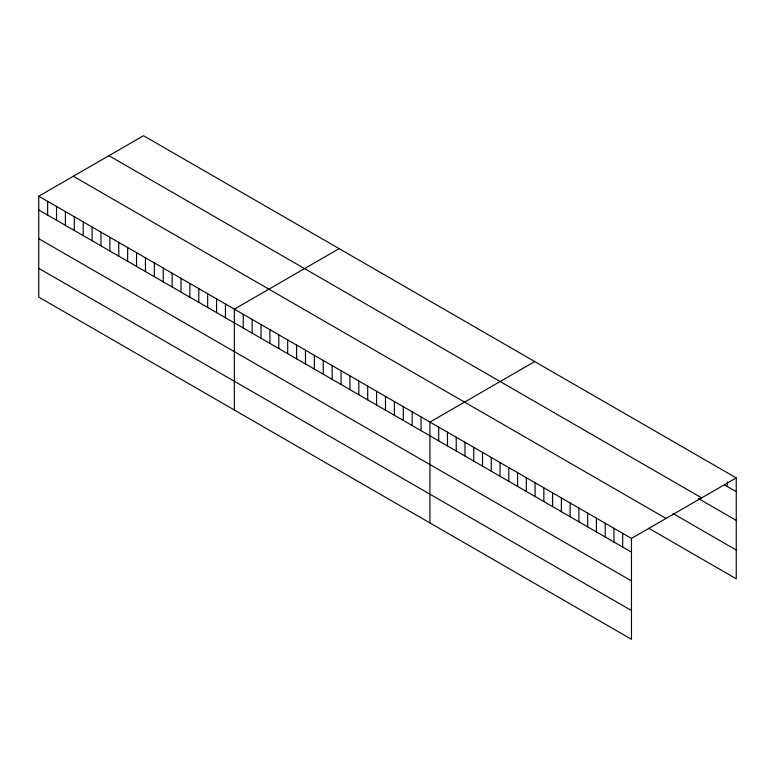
<?xml version="1.0" encoding="UTF-8"?>
<svg xmlns="http://www.w3.org/2000/svg" width="775" height="775" viewBox="0 0 775 775"><rect width="100%" height="100%" fill="white"/><g stroke="black" fill="none" stroke-linecap="round" stroke-linejoin="round"><path stroke-width="1.16" d="M38.75 196.211L631.47 538.412L631.47 639.288L38.75 297.087L38.75 196.211L143.53 135.712L736.25 477.913L736.25 578.789L648.627 528.211M339.13 248.639L234.35 309.138L234.35 410.014M534.721 361.567L429.941 422.065L429.941 522.941M631.47 538.412L736.25 477.913M724.567 484.908L736.25 491.66M108.955 155.678L701.675 497.879M698.285 498.49L736.25 520.413M672.971 513.505L736.25 550.037M73.325 176.245L666.045 518.446M38.75 209.947L631.47 552.149M38.75 238.7L631.47 580.911M38.75 268.334L631.47 610.535M727.493 482.021L727.493 486.593M622.703 533.355L622.703 547.092M613.945 528.288L613.945 542.035M605.188 523.232L605.188 536.978M596.421 518.175L596.421 531.921M587.663 513.118L587.663 526.855M578.896 508.061L578.896 521.798M570.138 502.994L570.138 516.741M561.371 497.938L561.371 511.684M552.614 492.881L552.614 506.627M543.847 487.824L543.847 501.561M535.089 482.767L535.089 496.504M526.322 477.71L526.322 491.447M517.564 472.643L517.564 486.39M508.797 467.587L508.797 481.333M500.04 462.53L500.04 476.276M491.282 457.473L491.282 471.21M482.515 452.416L482.515 466.153M473.757 447.349L473.757 461.096M464.99 442.293L464.99 456.039M456.233 437.236L456.233 450.982M447.466 432.179L447.466 445.916M438.708 427.122L438.708 440.859M421.058 416.931L421.058 430.668M412.164 411.796L412.164 425.533M403.271 406.662L403.271 420.399M394.378 401.528L394.378 415.274M385.495 396.393L385.495 410.14M376.602 391.259L376.602 405.005M367.708 386.124L367.708 399.871M358.815 381L358.815 394.737M349.932 375.865L349.932 389.602M341.039 370.731L341.039 384.468M332.146 365.597L332.146 379.343M323.252 360.462L323.252 374.209M314.369 355.328L314.369 369.074M305.476 350.193L305.476 363.94M296.583 345.069L296.583 358.806M287.69 339.934L287.69 353.671M278.797 334.8L278.797 348.537M269.913 329.666L269.913 343.412M261.02 324.531L261.02 338.278M252.127 319.397L252.127 333.143M243.234 314.262L243.234 328.009M225.457 304.003L225.457 317.74M216.564 298.869L216.564 312.606M207.671 293.735L207.671 307.472M198.787 288.6L198.787 302.347M189.894 283.466L189.894 297.213M181.001 278.332L181.001 292.078M172.108 273.197L172.108 286.944M163.225 268.073L163.225 281.809M154.332 262.938L154.332 276.675M145.438 257.804L145.438 271.541M136.545 252.669L136.545 266.416M127.662 247.535L127.662 261.282M118.769 242.401L118.769 256.147M109.876 237.266L109.876 251.013M100.983 232.142L100.983 245.878M92.099 227.007L92.099 240.744M83.206 221.873L83.206 235.61M74.313 216.738L74.313 230.485M65.42 211.604L65.42 225.351M56.536 206.47L56.536 220.216M47.643 201.335L47.643 215.082"/></g></svg>
